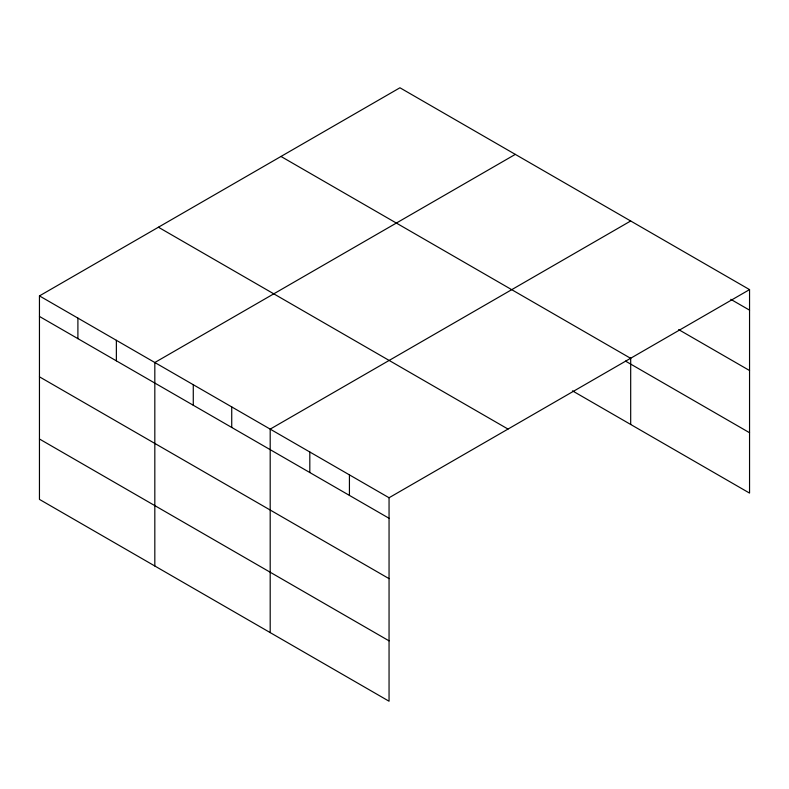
<?xml version="1.0" encoding="UTF-8"?>
<svg xmlns="http://www.w3.org/2000/svg" width="789" height="789" viewBox="0 0 789 789"><rect width="100%" height="100%" fill="white"/><g stroke="black" fill="none" stroke-linecap="round" stroke-linejoin="round"><path stroke-width="1.18" d="M749.55 289.612L399.944 87.776L39.45 295.905L39.45 499.388L389.056 701.224L389.056 497.751L749.55 289.612L749.55 493.095L572.479 390.861M515.316 154.378L154.822 362.516L154.822 565.989M630.687 220.989L270.193 429.117L270.193 632.6M730.782 299.327L749.55 310.156M678.648 329.595L749.55 370.524M280.983 156.459L630.589 358.295M625.49 361.096L749.55 432.727M158.411 227.222L508.017 429.068M39.45 295.905L389.056 497.751M39.45 316.448L389.056 518.284M39.45 376.817L389.056 578.653M39.45 439.009L389.056 640.855M630.687 357.999L630.687 424.472M349.428 474.87L349.428 495.413M309.811 451.998L309.811 472.542M231.729 406.917L231.729 427.46M193.275 384.716L193.275 405.26M116.368 340.306L116.368 360.849M77.904 318.105L77.904 338.649"/></g></svg>
